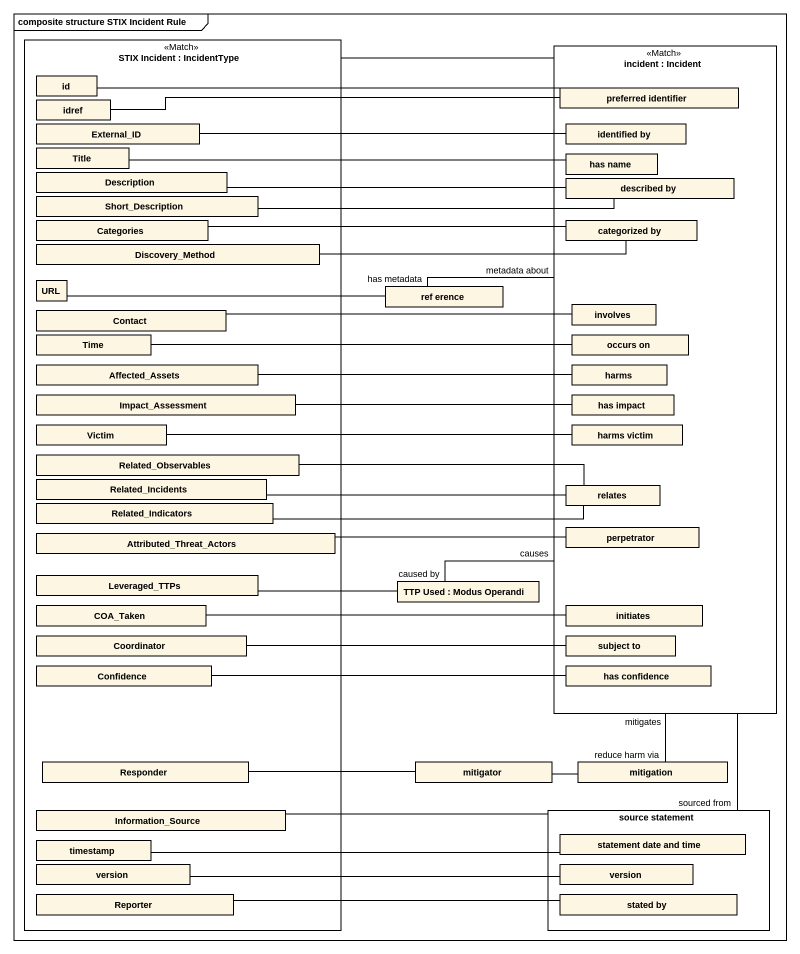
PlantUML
@startuml
mainframe composite structure STIX Incident Rule
rectangle "STIX Incident : IncidentType" as STIX_Incident <<Match>> {
  rectangle id
  rectangle idref
  rectangle External_ID
  rectangle Description
  rectangle "Title" as Title_
  rectangle Short_Description
  rectangle Categories
  rectangle Discovery_Method
  rectangle URL
  rectangle Contact
  rectangle Affected_Assets
  rectangle Time
  rectangle Impact_Assessment
  rectangle Victim
  rectangle Related_Incidents
  rectangle Related_Observables
  rectangle Related_Indicators
  rectangle Attributed_Threat_Actors
  rectangle Leveraged_TTPs
  rectangle COA_Taken
  rectangle Coordinator
  rectangle Confidence
  rectangle Responder
  rectangle Information_Source
  rectangle timestamp
  rectangle version
  rectangle Reporter
}
rectangle "incident : Incident" as incident <<Match>> {
  rectangle "preferred identifier" as preferred_identifier
  rectangle "identified by" as identified_by
  rectangle "has name" as has_name
  rectangle "described by" as described_by
  rectangle "categorized by" as categorized_by
  rectangle involves
  rectangle harms
  rectangle "occurs on" as occurs_on
  rectangle "has impact" as has_impact
  rectangle "harms victim" as harms_victim
  rectangle relates
  rectangle perpetrator
  rectangle initiates
  rectangle "subject to" as subject_to
  rectangle "has confidence" as has_confidence
}
rectangle "ref erence" as ref_erence
rectangle "TTP Used : Modus Operandi" as TTP_Used
rectangle mitigator
rectangle mitigation
rectangle "source statement" as source_statement {
  rectangle "statement date and time" as statement_date_and_time
  rectangle "version" as version_2
  rectangle "stated by" as stated_by
}
STIX_Incident -right- incident
incident "metadata about" -left- "has metadata" ref_erence
id -right- preferred_identifier
idref -right- preferred_identifier
External_ID -right- identified_by
Description -right- described_by
Title_ -right- has_name
Short_Description -right- described_by
Categories -right- categorized_by
Discovery_Method -right- categorized_by
URL -right- ref_erence
Contact -right- involves
Affected_Assets -right- harms
Time -right- occurs_on
Impact_Assessment -right- has_impact
Victim -right- harms_victim
Related_Incidents -right- relates
Related_Observables -right- relates
Related_Indicators -right- relates
Attributed_Threat_Actors -right- perpetrator
Leveraged_TTPs -right- TTP_Used
TTP_Used "caused by" -up- "causes" incident
COA_Taken -right- initiates
Coordinator -right- subject_to
Confidence -right- has_confidence
Responder -right- mitigator
mitigation "reduce harm via" -up- "mitigates" incident
mitigation -left- mitigator
Information_Source -right- source_statement
source_statement "sourced from" -up- incident
timestamp -right- statement_date_and_time
version -right- version_2
Reporter -right- stated_by
@enduml
